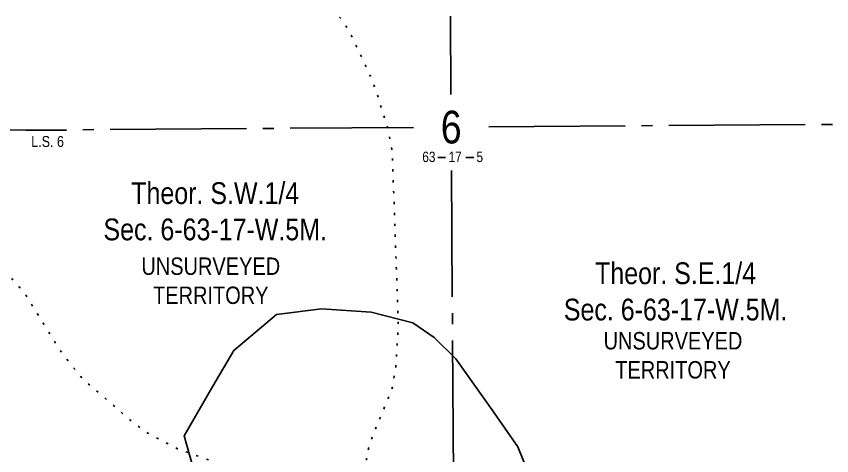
# Model space of a CAD drawing. Extents: x 522868 to 559106, y 6019929 to 6031707.
# Drawn here: x 528190 to 528937, y 6030223 to 6030626 of the extents above; entities that cross this region are included whole.
import ezdxf
from ezdxf.enums import TextEntityAlignment as Align

# ---------------------------------------------------------------- set-up
doc = ezdxf.new("R2010")
doc.units = 0
doc.header["$LTSCALE"] = 5
doc.header["$PDSIZE"] = 0.5
for name, pattern in [('foc-LSD', [8, 5, -3]), ('foc-QUARTERLINE', [33, 25, -3, 2, -3]), ('foc-WHEELTRACKS', [2, 0.4, -1.6])]:
    doc.linetypes.add(name, pattern=pattern)
doc.layers.get('Defpoints').update_dxf_attribs({"color": 9})
for name, color, linetype in [('10', 1, 'Continuous'), ('9', 3, 'Continuous'), ('C-SYMBOL', 7, 'Continuous'), ('L-SECLBL', 7, 'Continuous'), ('L-SECQ', 8, 'foc-QUARTERLINE'), ('L-SECTION-LSD', 7, 'foc-LSD'), ('L-UNS-T', 3, 'Continuous'), ('T-WATER-P3', 160, 'foc-WHEELTRACKS'), ('WETLAND', 143, 'Continuous')]:
    doc.layers.add(name, color=color, linetype=linetype)
doc.layers.add('F-RW-T', color=190, linetype='Continuous', lineweight=9)
doc.styles.add('100L', font='ARIALN.TTF', dxfattribs={"height": 11})
doc.styles.add('175L', font='ARIALN.TTF', dxfattribs={"height": 20})
doc.styles.add('80CG', font='ARIALN.TTF', dxfattribs={"height": 10})
doc.styles.add('80L', font='ARIALN.TTF', dxfattribs={"height": 10})
doc.styles.add('SIMPLEX', font='ARIALN.TTF')
doc.dimstyles.new('Compass 5 000', dxfattribs={"dimscale": 5, "dimtxt": 9, "dimasz": 2, "dimexe": 0.2, "dimexo": 0.0625, "dimgap": 0.5, "dimtad": 0, "dimtih": 1, "dimtoh": 1, "dimzin": 0, "dimdsep": 46, "dimtxsty": '80CG', "dimcen": 0.1, "dimse1": 1, "dimse2": 1, "dimclrd": 256, "dimclrt": 256, "dimaunit": 1, "dimadec": 4, "dimazin": 0, "dimtfac": 0.06, "dimtofl": 0, "dimtmove": 0, "dimatfit": 1, "dimfxl": 0.2, "dimtolj": 1, "dimtzin": 0, "dimlwd": -1, "dimarcsym": 0})

# ---------------------------------------------------------------- blocks, each defined once
blk = doc.blocks.new('L-SECLBL')
at = {"layer": '9', "color": 7}
for p, q in [((-5.08, -27.83), (-12.29, -27.83)), ((20.7, -27.83), (13.5, -27.83))]:
    blk.add_line(p, q, dxfattribs=at)
at = {"layer": '10', "color": 2, "style": 'SIMPLEX'}
blk.add_attdef('SEC', text='', height=30, dxfattribs=at).set_placement((0, 0), align=Align.MIDDLE)
at = {"layer": '10', "color": 5, "style": '80L'}
blk.add_attdef('TWP', text='', height=9.5, dxfattribs=at).set_placement((-14.43, -27.37), align=Align.MIDDLE_RIGHT)
blk.add_attdef('RGE', text='', height=9.5, dxfattribs=at).set_placement((3.62, -27.37), align=Align.MIDDLE_CENTER)
blk.add_attdef('MER', text='', height=9.5, dxfattribs=at).set_placement((23.17, -27.37), align=Align.MIDDLE_LEFT)
blk = doc.blocks.new('*D50')
at = {"layer": 'Defpoints', "color": 0, "transparency": 16777216}
for p in [(529032.84, 6030302.51), (529047.84, 6030302.6), (529047.94, 6030287.39)]:
    blk.add_point(p, dxfattribs=at)
at = {"layer": 'F-RW-T', "transparency": 16777216}
for p, q in [((529022.94, 6030287.23), (529012.94, 6030287.16)), ((529057.94, 6030287.46), (529067.94, 6030287.52))]:
    blk.add_line(p, q, dxfattribs=at)
for points in [[(529022.93, 6030288.89), (529022.95, 6030285.56), (529032.94, 6030287.29)], [(529057.93, 6030289.12), (529057.95, 6030285.79), (529047.94, 6030287.39)]]:
    blk.add_solid(points, dxfattribs=at)
at = {"layer": 'F-RW-T', "transparency": 16777216, "insert": (529107.03, 6030287.52), "char_height": 10, "width": 530.9929, "attachment_point": 5, "style": '80CG'}
blk.add_mtext('\\A1;Paramount\\P15.00 P/L R/W\\PPlan 102 3778\\PPLA 061628', dxfattribs=at)

msp = doc.modelspace()

# ---------------------------------------------------------------- linework, layer by layer
at = {"layer": 'L-SECQ', "flags": 128}
for points in [[(528588.443, 6030554.589), (528587.99, 6030626.287)], [(528623.222, 6030524.852), (529396.329, 6030530.378)], [(528593.792, 6029708.678), (528588.886, 6030484.627)]]:
    msp.add_lwpolyline(points, dxfattribs=at)
at = {"layer": 'T-WATER-P3', "flags": 128}
msp.add_lwpolyline([(528486.129, 6030625.629), (528487.08, 6030624.7), (528495.355, 6030612.467), (528514.887, 6030570.704), (528520.641, 6030554.966), (528531.067, 6030521.977), (528534.594, 6030501.917), (528540.158, 6030343.808), (528537.852, 6030303.619), (528534.245, 6030283.851), (528516.348, 6030240.688), (528510.989, 6030223.618), (528511.068, 6030204.092), (528517.054, 6030170.725), (528513.365, 6030152.75), (528499.658, 6030123.723), (528491.352, 6030111.234), (528481.292, 6030100.446), (528467.593, 6030076.991)], dxfattribs=at)
at = {"layer": 'WETLAND', "linetype": 'Continuous'}
msp.add_lwpolyline([(528352.247, 6030211.711), (528343.78, 6030241.344), (528370.239, 6030286.853), (528389.288, 6030319.661), (528428.447, 6030352.469), (528469.722, 6030357.761), (528515.23, 6030354.586), (528553.331, 6030345.061), (528572.91, 6030331.567), (528592.753, 6030311.723), (528625.827, 6030265.421), (528649.639, 6030231.025), (528662.868, 6030198.614)], dxfattribs=at)

# ---------------------------------------------------------------- block references
at = {"layer": 'L-SECLBL', "color": 2, "xscale": 0.99947305, "yscale": 0.99947305, "zscale": 0.99947305}
msp.add_blockref('L-SECLBL', (528588.635, 6030524.605), dxfattribs=at).add_auto_attribs({'SEC': '6', 'TWP': '63', 'RGE': '17', 'MER': '5'})

# ---------------------------------------------------------------- texts
at = {"layer": 'C-SYMBOL', "color": 3, "char_height": 19.98946, "width": 203.13519, "attachment_point": 2, "style": '175L'}
for s, insert in [('Theor. S.W.1/4 \\PSec. 6-63-17-W.5M.', (528372.332, 6030473.985)), ('Theor. S.E.1/4 \\PSec. 6-63-17-W.5M.', (528794.309, 6030400.422))]:
    msp.add_mtext(s, dxfattribs=dict(at, insert=insert))
at = {"layer": 'L-SECTION-LSD', "insert": (528203.702, 6030516.362), "char_height": 9.99473, "attachment_point": 1, "style": '100L', "bg_fill": 3, "box_fill_scale": 1.5, "bg_fill_color": 256, "bg_fill_transparency": 0}
msp.add_mtext_dynamic_manual_height_columns('\\pxql;L.S. 6', width=30.46707, gutter_width=54.971, heights=[0], dxfattribs=at)
at = {"layer": 'L-UNS-T', "color": 3, "char_height": 15.99157, "attachment_point": 5, "style": '80L'}
for insert in [(528368.253, 6030383.456), (528791.933, 6030315.028)]:
    msp.add_mtext_dynamic_manual_height_columns('\\pxqc;UNSURVEYED TERRITORY', width=126.34714, gutter_width=47.475, heights=[0], dxfattribs=dict(at, insert=insert))

# ---------------------------------------------------------------- dimensions: what is measured, and where the dimension line sits
at = {"layer": 'F-RW-T'}
dim = msp.add_aligned_dim(p1=(529032.842, 6030302.507), p2=(529047.841, 6030302.605), distance=-15.214, text='Paramount\\P15.00 P/L R/W\\PPlan 102 3778\\PPLA 061628', dimstyle='Compass 5 000', dxfattribs=at)
dim.commit()
dim.dimension.update_dxf_attribs({"geometry": '*D50', "text_midpoint": (529107.026, 6030287.522)})

# ---------------------------------------------------------------- next in the draw order: linework, layer by layer
at = {"layer": 'L-SECQ', "flags": 128}
msp.add_lwpolyline([(527780.942, 6030518.832), (528553.978, 6030524.357)], dxfattribs=at)
at = {"layer": 'T-WATER-P3', "flags": 128}
msp.add_lwpolyline([(527897.157, 6030621.825), (527929.758, 6030545.709), (527938.543, 6030531.349), (527948.928, 6030519.826), (527971.018, 6030500.686), (527984.424, 6030491.338), (528042.495, 6030464.805), (528069.257, 6030448.267), (528082.944, 6030442.267), (528127.632, 6030427.567), (528143.031, 6030419.979), (528155.113, 6030411.873), (528188.956, 6030382.736), (528198.604, 6030370.487), (528230.472, 6030319.081), (528250.077, 6030294.209), (528297.332, 6030253.131), (528310.54, 6030243.765), (528337.795, 6030229.253), (528385.533, 6030212.219), (528400.842, 6030203.698), (528411.659, 6030192.389), (528432.25, 6030150.768), (528447.467, 6030122.037), (528467.593, 6030076.991)], dxfattribs=at)

doc.saveas('drawing.dxf')
